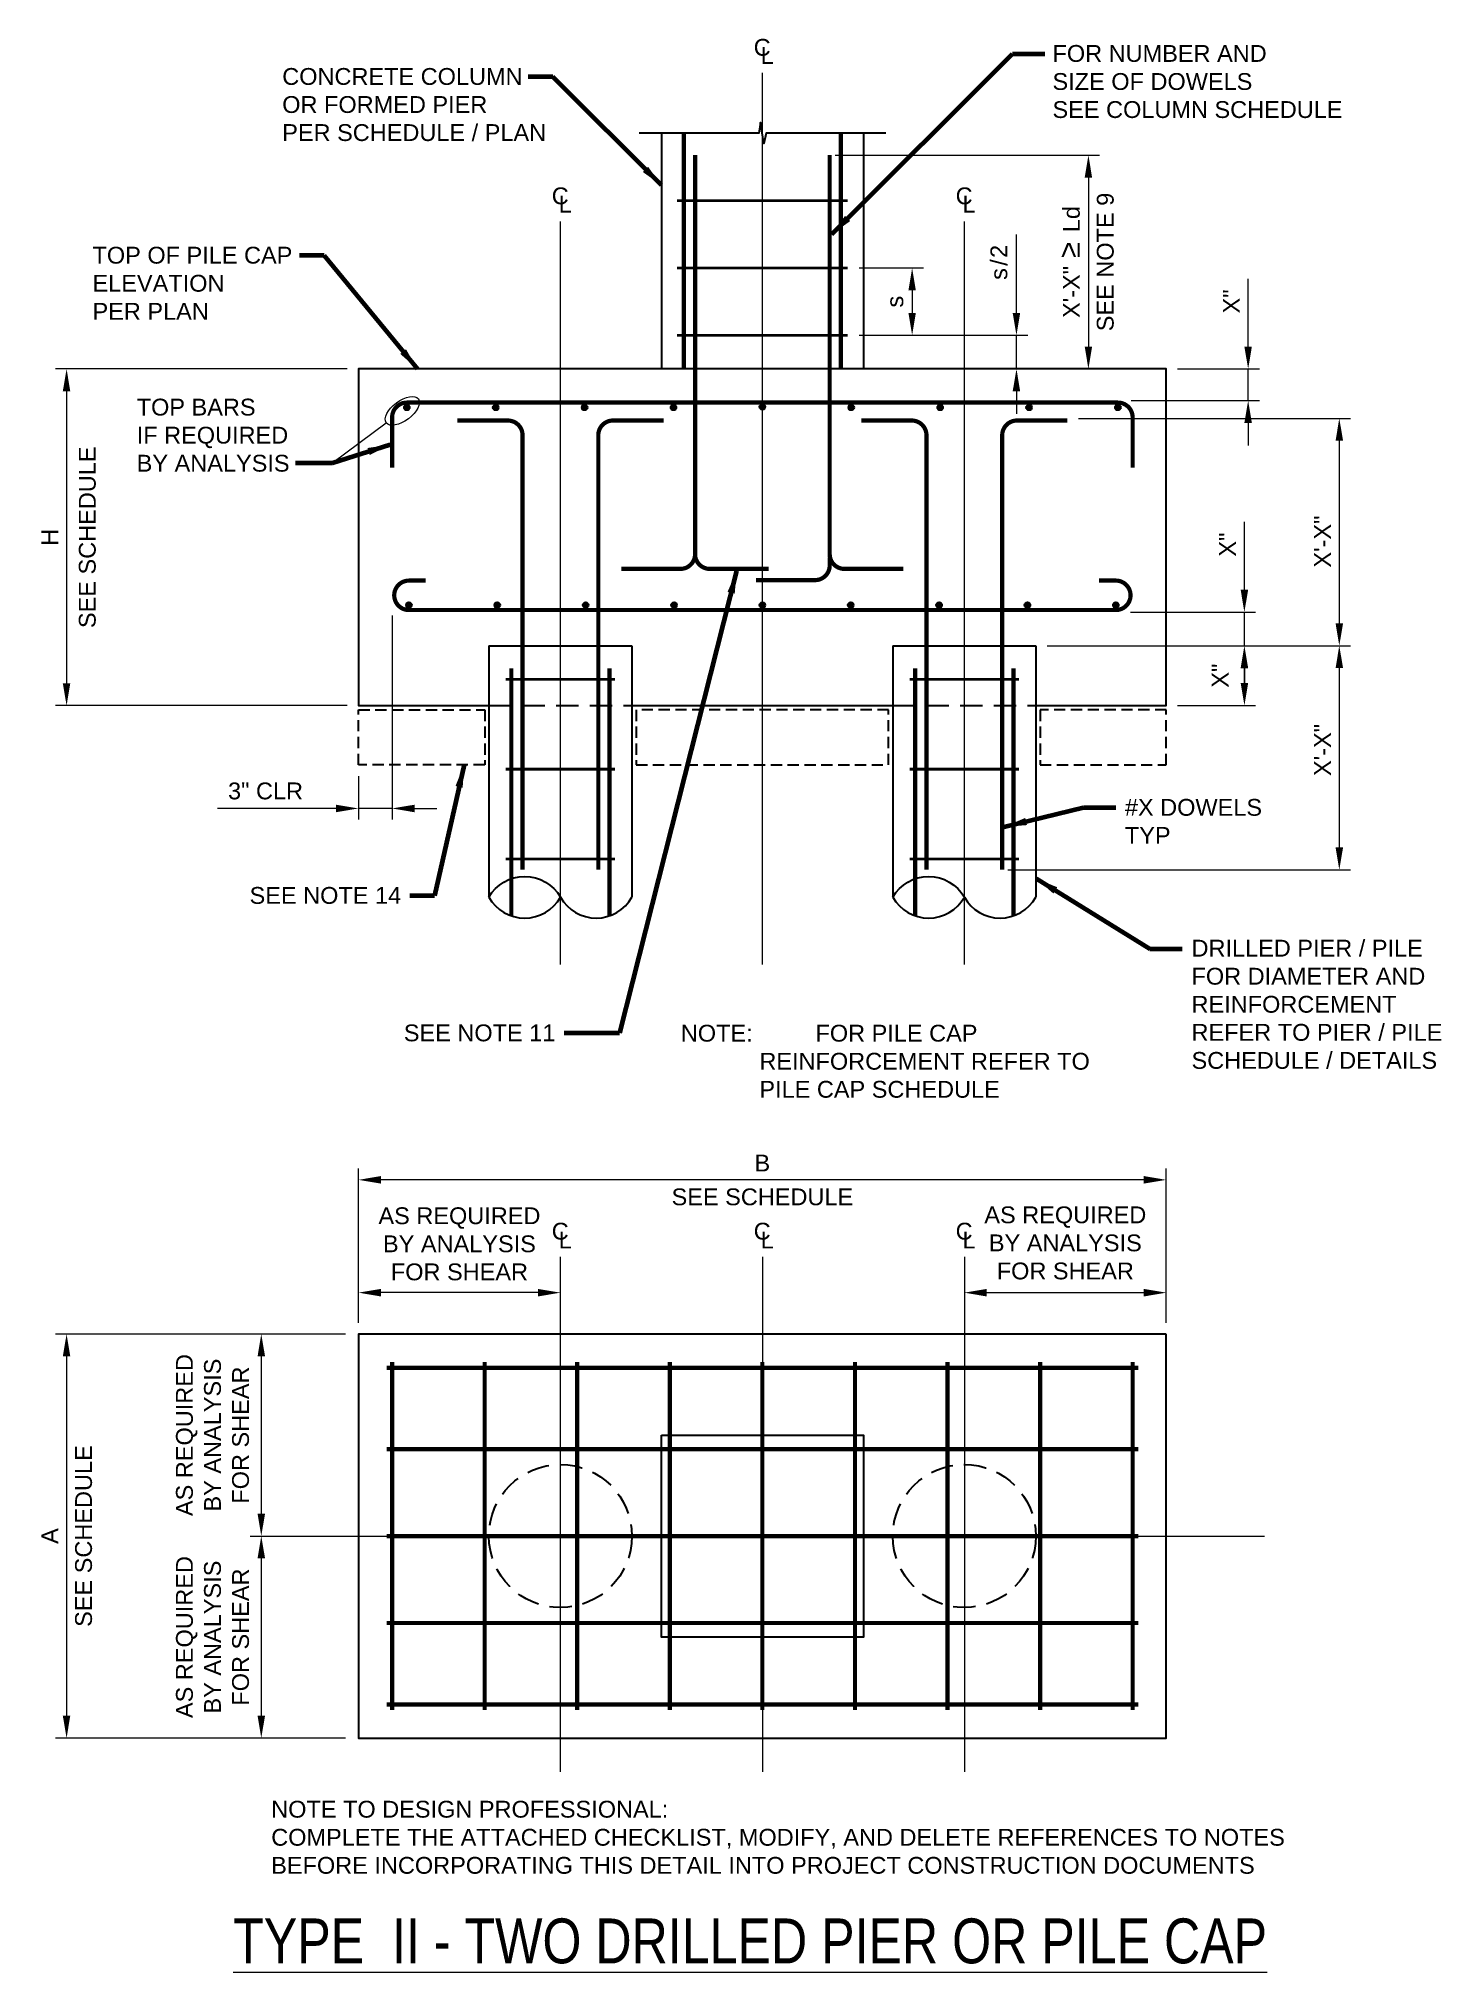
# Model space of a CAD drawing. Header units: inches. Extents: x -727 to -602, y 1275 to 1448.
import ezdxf

# ---------------------------------------------------------------- set-up
doc = ezdxf.new("R2010")
doc.units = ezdxf.units.IN
doc.header["$LTSCALE"] = 5
doc.header["$MEASUREMENT"] = 0
for name, pattern in [('CENTER', [2, 1.25, -0.25, 0.25, -0.25]), ('CENTERX2', [4, 2.5, -0.5, 0.5, -0.5]), ('HIDDEN', [0.375, 0.25, -0.125]), ('HIDDENX2', [0.75, 0.5, -0.25])]:
    doc.linetypes.add(name, pattern=pattern)
for name, color, linetype, lineweight in [('S-ANNO-DIMS', 1, 'Continuous', 20), ('S-ANNO-TEXT', 7, 'Continuous', 20), ('S-DETL', 3, 'Continuous', 30), ('S-GRID', 9, 'CENTER', 20)]:
    doc.layers.add(name, color=color, linetype=linetype, lineweight=lineweight)
doc.styles.add('Romans', font='arial.ttf')
doc.dimstyles.get("Standard").update_dxf_attribs({"dimtxt": 0.18, "dimasz": 0.18, "dimexe": 0.18, "dimexo": 0.0625, "dimgap": 0.09, "dimtad": 0, "dimtih": 1, "dimtoh": 1, "dimdec": 4, "dimzin": 0, "dimdsep": 46, "dimtxsty": 'Standard', "dimcen": 0.09, "dimadec": 0, "dimazin": 0, "dimtfac": 1, "dimtdec": 4, "dimtofl": 0, "dimtmove": 0, "dimatfit": 3, "dimfxl": 1, "dimtolj": 1, "dimtzin": 0, "dimarcsym": 0})

# ---------------------------------------------------------------- blocks, each defined once
blk = doc.blocks.new('*D0')
at = {"layer": 'Defpoints', "color": 0, "transparency": 16777216}
for p in [(-698.85, 1332.22), (-724.72, 1296.22), (-698.85, 1296.22)]:
    blk.add_point(p, dxfattribs=at)
at = {"layer": 'S-ANNO-DIMS', "transparency": 16777216}
for p, q in [((-699.85, 1332.22), (-725.72, 1332.22)), ((-724.72, 1330.22), (-724.72, 1298.22)), ((-699.85, 1296.22), (-725.72, 1296.22))]:
    blk.add_line(p, q, dxfattribs=at)
for points in [[(-725.06, 1330.22), (-724.39, 1330.22), (-724.72, 1332.22)], [(-725.06, 1298.22), (-724.39, 1298.22), (-724.72, 1296.22)]]:
    blk.add_solid(points, dxfattribs=at)
at = {"layer": 'S-ANNO-DIMS', "transparency": 16777216, "insert": (-726.22, 1314.22), "char_height": 1.5, "attachment_point": 5, "rotation": 90, "style": 'Romans'}
blk.add_mtext('\\A1;A', dxfattribs=at)
blk = doc.blocks.new('*D1')
at = {"layer": 'Defpoints', "color": 0, "transparency": 16777216}
for p in [(-698.71, 1345.96), (-698.71, 1332.22), (-626.71, 1332.22)]:
    blk.add_point(p, dxfattribs=at)
at = {"layer": 'S-ANNO-DIMS', "transparency": 16777216}
for p, q in [((-698.71, 1333.22), (-698.71, 1346.96)), ((-628.71, 1345.96), (-696.71, 1345.96)), ((-626.71, 1333.22), (-626.71, 1346.96))]:
    blk.add_line(p, q, dxfattribs=at)
for points in [[(-696.71, 1346.3), (-696.71, 1345.63), (-698.71, 1345.96)], [(-628.71, 1346.3), (-628.71, 1345.63), (-626.71, 1345.96)]]:
    blk.add_solid(points, dxfattribs=at)
at = {"layer": 'S-ANNO-DIMS', "transparency": 16777216, "insert": (-662.71, 1347.46), "char_height": 1.5, "attachment_point": 5, "style": 'Romans'}
blk.add_mtext('\\A1;B', dxfattribs=at)
blk = doc.blocks.new('*D2')
at = {"layer": 'Defpoints', "color": 0, "transparency": 16777216}
for p in [(-698.71, 1335.91), (-698.71, 1335.91), (-680.71, 1332.12)]:
    blk.add_point(p, dxfattribs=at)
at = {"layer": 'S-ANNO-DIMS', "transparency": 16777216}
blk.add_line((-682.71, 1335.91), (-696.71, 1335.91), dxfattribs=at)
for points in [[(-696.71, 1336.24), (-696.71, 1335.57), (-698.71, 1335.91)], [(-682.71, 1336.24), (-682.71, 1335.57), (-680.71, 1335.91)]]:
    blk.add_solid(points, dxfattribs=at)
blk = doc.blocks.new('*D3')
at = {"layer": 'Defpoints', "color": 0, "transparency": 16777216}
for p in [(-696.21, 1314.22), (-707.37, 1296.22), (-707.37, 1296.22)]:
    blk.add_point(p, dxfattribs=at)
at = {"layer": 'S-ANNO-DIMS', "transparency": 16777216}
blk.add_line((-707.37, 1312.22), (-707.37, 1298.22), dxfattribs=at)
for points in [[(-707.7, 1312.22), (-707.03, 1312.22), (-707.37, 1314.22)], [(-707.7, 1298.22), (-707.03, 1298.22), (-707.37, 1296.22)]]:
    blk.add_solid(points, dxfattribs=at)
blk = doc.blocks.new('*D4')
at = {"layer": 'Defpoints', "color": 0, "transparency": 16777216}
for p in [(-704.32, 1332.22), (-707.37, 1314.22), (-707.37, 1314.22)]:
    blk.add_point(p, dxfattribs=at)
at = {"layer": 'S-ANNO-DIMS', "transparency": 16777216}
blk.add_line((-707.37, 1330.22), (-707.37, 1316.22), dxfattribs=at)
for points in [[(-707.7, 1330.22), (-707.03, 1330.22), (-707.37, 1332.22)], [(-707.7, 1316.22), (-707.03, 1316.22), (-707.37, 1314.22)]]:
    blk.add_solid(points, dxfattribs=at)
blk = doc.blocks.new('*D5')
at = {"layer": 'Defpoints', "color": 0, "transparency": 16777216}
for p in [(-698.71, 1418.22), (-724.72, 1388.22), (-698.71, 1388.22)]:
    blk.add_point(p, dxfattribs=at)
at = {"layer": 'S-ANNO-DIMS', "transparency": 16777216}
for p, q in [((-699.71, 1418.22), (-725.72, 1418.22)), ((-724.72, 1416.22), (-724.72, 1390.22)), ((-699.71, 1388.22), (-725.72, 1388.22))]:
    blk.add_line(p, q, dxfattribs=at)
for points in [[(-725.06, 1416.22), (-724.39, 1416.22), (-724.72, 1418.22)], [(-725.06, 1390.22), (-724.39, 1390.22), (-724.72, 1388.22)]]:
    blk.add_solid(points, dxfattribs=at)
at = {"layer": 'S-ANNO-DIMS', "transparency": 16777216, "insert": (-726.22, 1403.22), "char_height": 1.5, "attachment_point": 5, "rotation": 90, "style": 'Romans'}
blk.add_mtext('\\A1;H', dxfattribs=at)
blk = doc.blocks.new('*D6')
at = {"layer": 'Defpoints', "color": 0, "transparency": 16777216}
for p in [(-637.63, 1393.56), (-641.83, 1373.59), (-611.29, 1373.59)]:
    blk.add_point(p, dxfattribs=at)
at = {"layer": 'S-ANNO-DIMS', "transparency": 16777216}
for p, q in [((-636.63, 1393.56), (-610.29, 1393.56)), ((-611.29, 1391.56), (-611.29, 1375.59)), ((-640.83, 1373.59), (-610.29, 1373.59))]:
    blk.add_line(p, q, dxfattribs=at)
for points in [[(-611.62, 1391.56), (-610.95, 1391.56), (-611.29, 1393.56)], [(-611.62, 1375.59), (-610.95, 1375.59), (-611.29, 1373.59)]]:
    blk.add_solid(points, dxfattribs=at)
at = {"layer": 'S-ANNO-DIMS', "transparency": 16777216, "insert": (-612.79, 1384.27), "char_height": 1.5, "attachment_point": 5, "rotation": 90, "style": 'Romans'}
blk.add_mtext('\\A1;X\'-X"', dxfattribs=at)
blk = doc.blocks.new('*D7')
at = {"layer": 'Defpoints', "color": 0, "transparency": 16777216}
for p in [(-635.52, 1413.82), (-637.63, 1393.56), (-611.29, 1393.56)]:
    blk.add_point(p, dxfattribs=at)
at = {"layer": 'S-ANNO-DIMS', "transparency": 16777216}
for p, q in [((-634.52, 1413.82), (-610.29, 1413.82)), ((-611.29, 1411.82), (-611.29, 1395.56)), ((-636.63, 1393.56), (-610.29, 1393.56))]:
    blk.add_line(p, q, dxfattribs=at)
for points in [[(-611.62, 1411.82), (-610.95, 1411.82), (-611.29, 1413.82)], [(-611.62, 1395.56), (-610.95, 1395.56), (-611.29, 1393.56)]]:
    blk.add_solid(points, dxfattribs=at)
at = {"layer": 'S-ANNO-DIMS', "transparency": 16777216, "insert": (-612.79, 1402.84), "char_height": 1.5, "attachment_point": 5, "rotation": 90, "style": 'Romans'}
blk.add_mtext('\\A1;X\'-X"', dxfattribs=at)
blk = doc.blocks.new('*D8')
at = {"layer": 'Defpoints', "color": 0, "transparency": 16777216}
for p in [(-655.09, 1421.22), (-653.71, 1418.22), (-640.06, 1418.22)]:
    blk.add_point(p, dxfattribs=at)
at = {"layer": 'S-ANNO-DIMS', "transparency": 16777216}
for p, q in [((-640.06, 1423.22), (-640.06, 1430.21)), ((-654.09, 1421.22), (-639.06, 1421.22)), ((-640.06, 1418.22), (-640.06, 1421.22)), ((-640.06, 1416.22), (-640.06, 1414.22))]:
    blk.add_line(p, q, dxfattribs=at)
for points in [[(-640.4, 1423.22), (-639.73, 1423.22), (-640.06, 1421.22)], [(-640.4, 1416.22), (-639.73, 1416.22), (-640.06, 1418.22)]]:
    blk.add_solid(points, dxfattribs=at)
at = {"layer": 'S-ANNO-DIMS', "transparency": 16777216, "insert": (-641.62, 1427.72), "char_height": 1.5, "attachment_point": 5, "rotation": 90, "style": 'Romans'}
blk.add_mtext('\\A1;{\\T1.2;s/}2', dxfattribs=at)
blk = doc.blocks.new('*D9')
at = {"layer": 'Defpoints', "color": 0, "transparency": 16777216}
for p in [(-655.09, 1427.22), (-655.09, 1421.22), (-649.36, 1421.22)]:
    blk.add_point(p, dxfattribs=at)
at = {"layer": 'S-ANNO-DIMS', "transparency": 16777216}
for p, q in [((-654.09, 1427.22), (-648.36, 1427.22)), ((-649.36, 1425.22), (-649.36, 1423.22))]:
    blk.add_line(p, q, dxfattribs=at)
for points in [[(-649.69, 1425.22), (-649.03, 1425.22), (-649.36, 1427.22)], [(-649.69, 1423.22), (-649.03, 1423.22), (-649.36, 1421.22)]]:
    blk.add_solid(points, dxfattribs=at)
at = {"layer": 'S-ANNO-DIMS', "transparency": 16777216, "insert": (-650.89, 1424.22), "char_height": 1.5, "attachment_point": 5, "rotation": 90, "style": 'Romans'}
blk.add_mtext('\\A1;s', dxfattribs=at)
blk = doc.blocks.new('*D10')
at = {"layer": 'Defpoints', "color": 0, "transparency": 16777216}
for p in [(-657.21, 1437.28), (-644.71, 1418.22), (-633.65, 1418.22)]:
    blk.add_point(p, dxfattribs=at)
at = {"layer": 'S-ANNO-DIMS', "transparency": 16777216}
for p, q in [((-656.21, 1437.28), (-632.65, 1437.28)), ((-633.65, 1435.28), (-633.65, 1420.22))]:
    blk.add_line(p, q, dxfattribs=at)
for points in [[(-633.98, 1435.28), (-633.32, 1435.28), (-633.65, 1437.28)], [(-633.98, 1420.22), (-633.32, 1420.22), (-633.65, 1418.22)]]:
    blk.add_solid(points, dxfattribs=at)
blk = doc.blocks.new('*D11')
at = {"layer": 'Defpoints', "color": 0, "transparency": 16777216}
for p in [(-695.71, 1397.24), (-698.71, 1382.93), (-695.71, 1379.06)]:
    blk.add_point(p, dxfattribs=at)
at = {"layer": 'S-ANNO-DIMS', "transparency": 16777216}
for p, q in [((-695.71, 1396.24), (-695.71, 1378.06)), ((-698.71, 1381.93), (-698.71, 1378.06)), ((-700.71, 1379.06), (-711.28, 1379.06)), ((-695.71, 1379.06), (-698.71, 1379.06)), ((-693.71, 1379.06), (-691.71, 1379.06))]:
    blk.add_line(p, q, dxfattribs=at)
for points in [[(-700.71, 1379.39), (-700.71, 1378.72), (-698.71, 1379.06)], [(-693.71, 1379.39), (-693.71, 1378.72), (-695.71, 1379.06)]]:
    blk.add_solid(points, dxfattribs=at)
at = {"layer": 'S-ANNO-DIMS', "transparency": 16777216, "insert": (-706.99, 1380.61), "char_height": 1.5, "attachment_point": 5, "style": 'Romans'}
blk.add_mtext('\\A1;3" CLR', dxfattribs=at)
blk = doc.blocks.new('*D12')
at = {"layer": 'Defpoints', "color": 0, "transparency": 16777216}
for p in [(-630.91, 1396.55), (-638.33, 1393.56), (-619.75, 1393.56)]:
    blk.add_point(p, dxfattribs=at)
at = {"layer": 'S-ANNO-DIMS', "transparency": 16777216}
for p, q in [((-619.75, 1398.55), (-619.75, 1404.59)), ((-629.91, 1396.55), (-618.75, 1396.55)), ((-619.75, 1393.56), (-619.75, 1396.55)), ((-637.33, 1393.56), (-618.75, 1393.56)), ((-619.75, 1391.56), (-619.75, 1389.56))]:
    blk.add_line(p, q, dxfattribs=at)
for points in [[(-620.08, 1398.55), (-619.41, 1398.55), (-619.75, 1396.55)], [(-620.08, 1391.56), (-619.41, 1391.56), (-619.75, 1393.56)]]:
    blk.add_solid(points, dxfattribs=at)
at = {"layer": 'S-ANNO-DIMS', "transparency": 16777216, "insert": (-621.25, 1402.57), "char_height": 1.5, "attachment_point": 5, "rotation": 90, "style": 'Romans'}
blk.add_mtext('\\A1;X"', dxfattribs=at)
blk = doc.blocks.new('*D13')
at = {"layer": 'Defpoints', "color": 0, "transparency": 16777216}
for p in [(-626.71, 1418.22), (-619.41, 1418.22), (-630.83, 1415.41)]:
    blk.add_point(p, dxfattribs=at)
at = {"layer": 'S-ANNO-DIMS', "transparency": 16777216}
for p, q in [((-619.41, 1420.22), (-619.41, 1426.26)), ((-625.71, 1418.22), (-618.41, 1418.22)), ((-619.41, 1415.41), (-619.41, 1418.22)), ((-629.83, 1415.41), (-618.41, 1415.41)), ((-619.41, 1413.41), (-619.41, 1411.41))]:
    blk.add_line(p, q, dxfattribs=at)
for points in [[(-619.75, 1420.22), (-619.08, 1420.22), (-619.41, 1418.22)], [(-619.75, 1413.41), (-619.08, 1413.41), (-619.41, 1415.41)]]:
    blk.add_solid(points, dxfattribs=at)
at = {"layer": 'S-ANNO-DIMS', "transparency": 16777216, "insert": (-620.91, 1424.24), "char_height": 1.5, "attachment_point": 5, "rotation": 90, "style": 'Romans'}
blk.add_mtext('\\A1;X"', dxfattribs=at)
blk = doc.blocks.new('*D14')
at = {"layer": 'Defpoints', "color": 0, "transparency": 16777216}
for p in [(-626.71, 1335.91), (-626.71, 1335.91), (-644.71, 1332.12)]:
    blk.add_point(p, dxfattribs=at)
at = {"layer": 'S-ANNO-DIMS', "transparency": 16777216}
blk.add_line((-642.71, 1335.91), (-628.71, 1335.91), dxfattribs=at)
for points in [[(-642.71, 1336.24), (-642.71, 1335.57), (-644.71, 1335.91)], [(-628.71, 1336.24), (-628.71, 1335.57), (-626.71, 1335.91)]]:
    blk.add_solid(points, dxfattribs=at)

msp = doc.modelspace()

# ---------------------------------------------------------------- hatches: boundary and pattern name
at = {"layer": 'S-DETL'}
h = msp.add_hatch(color=256, dxfattribs=at)
h.dxf.hatch_style = 1
h.paths.add_polyline_path([(-694.6442706, 1414.7872181, 1), (-694.1442706, 1414.7872181, 1)])
h = msp.add_hatch(color=256, dxfattribs=at)
h.dxf.hatch_style = 1
h.paths.add_polyline_path([(-686.7223956, 1414.7872181, 1), (-686.2223956, 1414.7872181, 1)])
h = msp.add_hatch(color=256, dxfattribs=at)
h.dxf.hatch_style = 1
h.paths.add_polyline_path([(-678.8005206, 1414.7872181, 1), (-678.3005206, 1414.7872181, 1)])
h = msp.add_hatch(color=256, dxfattribs=at)
h.dxf.hatch_style = 1
h.paths.add_polyline_path([(-670.8786456, 1414.7872181, 1), (-670.3786456, 1414.7872181, 1)])
h = msp.add_hatch(color=256, dxfattribs=at)
h.dxf.hatch_style = 1
h.paths.add_polyline_path([(-662.9567706, 1414.8338933, 1), (-662.4567706, 1414.8338933, 1)])
h = msp.add_hatch(color=256, dxfattribs=at)
h.dxf.hatch_style = 1
h.paths.add_polyline_path([(-654.5348956, 1414.7872181, -1), (-655.0348956, 1414.7872181, -1)])
h = msp.add_hatch(color=256, dxfattribs=at)
h.dxf.hatch_style = 1
h.paths.add_polyline_path([(-646.6130206, 1414.7872181, -1), (-647.1130206, 1414.7872181, -1)])
h = msp.add_hatch(color=256, dxfattribs=at)
h.dxf.hatch_style = 1
h.paths.add_polyline_path([(-638.6911456, 1414.7872181, -1), (-639.1911456, 1414.7872181, -1)])
h = msp.add_hatch(color=256, dxfattribs=at)
h.dxf.hatch_style = 1
h.paths.add_polyline_path([(-630.7692706, 1414.7872181, -1), (-631.2692706, 1414.7872181, -1)])
h = msp.add_hatch(color=256, dxfattribs=at)
h.dxf.hatch_style = 1
h.paths.add_polyline_path([(-693.9567706, 1397.1762821, 1), (-694.4567706, 1397.1762821, 1)])
h = msp.add_hatch(color=256, dxfattribs=at)
h.dxf.hatch_style = 1
h.paths.add_polyline_path([(-686.0817706, 1397.1762821, 1), (-686.5817706, 1397.1762821, 1)])
h = msp.add_hatch(color=256, dxfattribs=at)
h.dxf.hatch_style = 1
h.paths.add_polyline_path([(-678.2067706, 1397.1762821, 1), (-678.7067706, 1397.1762821, 1)])
h = msp.add_hatch(color=256, dxfattribs=at)
h.dxf.hatch_style = 1
h.paths.add_polyline_path([(-670.3317706, 1397.1762821, 1), (-670.8317706, 1397.1762821, 1)])
h = msp.add_hatch(color=256, dxfattribs=at)
h.dxf.hatch_style = 1
h.paths.add_polyline_path([(-662.4567551, 1397.1762821, 1), (-662.9567551, 1397.1762821, 1)])
h = msp.add_hatch(color=256, dxfattribs=at)
h.dxf.hatch_style = 1
h.paths.add_polyline_path([(-655.0817706, 1397.1762821, -1), (-654.5817706, 1397.1762821, -1)])
h = msp.add_hatch(color=256, dxfattribs=at)
h.dxf.hatch_style = 1
h.paths.add_polyline_path([(-647.2067706, 1397.1762821, -1), (-646.7067706, 1397.1762821, -1)])
h = msp.add_hatch(color=256, dxfattribs=at)
h.dxf.hatch_style = 1
h.paths.add_polyline_path([(-639.3317706, 1397.1762821, -1), (-638.8317706, 1397.1762821, -1)])
h = msp.add_hatch(color=256, dxfattribs=at)
h.dxf.hatch_style = 1
h.paths.add_polyline_path([(-631.4567706, 1397.1762821, -1), (-630.9567706, 1397.1762821, -1)])

# ---------------------------------------------------------------- linework, layer by layer
at = {"layer": 'S-ANNO-DIMS'}
for p, q in [((-637.3317706, 1393.5565511), (-616.7460392, 1393.5565511)), ((-637.3317706, 1393.5565511), (-618.7460392, 1393.5565511)), ((-619.7460392, 1390.2247181), (-619.7460392, 1391.5565512)), ((-625.7067706, 1388.2247181), (-618.7460392, 1388.2247181))]:
    msp.add_line(p, q, dxfattribs=at)
for points in [[(-620.0793725, 1391.5565512), (-619.4127059, 1391.5565512), (-619.7460392, 1393.5565511)], [(-620.0793725, 1390.2247181), (-619.4127059, 1390.2247181), (-619.7460392, 1388.2247181)]]:
    msp.add_solid(points, dxfattribs=at)
at = {"layer": 'S-ANNO-TEXT'}
msp.add_line((-700.9764922, 1409.8737345), (-696.2229575, 1413.4221436), dxfattribs=at)
msp.add_ellipse((-694.794947, 1414.4881221), major_axis=(-1.4280105, -1.0659784), ratio=0.5, dxfattribs=at)
at = {"layer": 'S-DETL', "linetype": 'Continuous'}
for p, q in [((-671.7067706, 1439.2426823), (-671.7067706, 1418.2247181)), ((-653.7067706, 1439.2426823), (-653.7067706, 1418.2247181)), ((-687.0817706, 1393.5565511), (-674.3317706, 1393.5565511)), ((-687.0817706, 1393.5565511), (-687.0817706, 1371.1452554)), ((-674.3317706, 1393.5565511), (-674.3317706, 1371.1452554)), ((-651.0817706, 1393.5565511), (-638.3317706, 1393.5565511)), ((-651.0817706, 1393.5565511), (-651.0817706, 1371.1452554)), ((-638.3317706, 1393.5565511), (-638.3317706, 1371.1452554))]:
    msp.add_line(p, q, dxfattribs=at)
at = {"layer": 'S-DETL', "linetype": 'HIDDENX2', "ltscale": 0.8}
for p, q in [((-687.0817706, 1388.2247181), (-674.3317706, 1388.2247181)), ((-651.0817706, 1388.2247181), (-638.3317706, 1388.2247181))]:
    msp.add_line(p, q, dxfattribs=at)
at = {"layer": 'S-DETL'}
msp.add_line((-683.5937015, 1314.2170239), (-641.8198397, 1314.2170239), dxfattribs=at)
at = {"layer": 'S-DETL', "linetype": 'Continuous'}
msp.add_lwpolyline([(-651.716982, 1439.2426823), (-662.3771865, 1439.2426823), (-662.5708369, 1438.3020764), (-662.869442, 1440.1832883), (-663.0262096, 1439.2426823), (-673.6965592, 1439.2426823)], dxfattribs=at)
at = {"layer": 'S-DETL'}
for points, const_width in [([(-669.7067706, 1418.2247181), (-669.7067706, 1439.2426823)], 0.375), ([(-655.7067706, 1418.2247181), (-655.7067706, 1439.2426823)], 0.375), ([(-670.310088, 1433.2247181), (-655.0928883, 1433.2247181)], 0.25), ([(-670.310088, 1433.2247181), (-655.0928883, 1433.2247181)], 0.25), ([(-670.310088, 1427.2247181), (-655.0928883, 1427.2247181)], 0.25), ([(-670.310088, 1421.2247181), (-655.0928883, 1421.2247181)], 0.25), ([(-684.0817706, 1411.5906671), (-684.0817706, 1373.5919433)], 0.375), ([(-677.3317706, 1411.5906671), (-677.3317706, 1373.5919433)], 0.375), ([(-648.0817706, 1411.5906671), (-648.0817706, 1373.5919433)], 0.375), ([(-641.3317706, 1411.5906671), (-641.3317706, 1373.5919433)], 0.375), ([(-685.5817706, 1390.5565511), (-675.8317706, 1390.5565511)], 0.25), ([(-685.0817706, 1369.4902766), (-685.0817706, 1391.5565511)], 0.375), ([(-676.3317706, 1369.4902766), (-676.3317706, 1391.5565511)], 0.375), ([(-649.5817706, 1390.5565511), (-639.8317706, 1390.5565511)], 0.25), ([(-649.0817706, 1369.4902766), (-649.0817706, 1391.5565511)], 0.375), ([(-640.3317706, 1369.4902766), (-640.3317706, 1391.5565511)], 0.375), ([(-685.5817706, 1382.5565511), (-675.8317706, 1382.5565511)], 0.25), ([(-649.5817706, 1382.5565511), (-639.8317706, 1382.5565511)], 0.25), ([(-685.5817706, 1374.5565511), (-675.8317706, 1374.5565511)], 0.25), ([(-649.5817706, 1374.5565511), (-639.8317706, 1374.5565511)], 0.25), ([(-696.2067706, 1329.2170239), (-629.2067706, 1329.2170239)], 0.375), ([(-695.7067706, 1298.7170239), (-695.7067706, 1329.7170239)], 0.375), ([(-687.4567706, 1298.7170239), (-687.4567706, 1329.7170239)], 0.375), ([(-679.2067706, 1298.7170239), (-679.2067706, 1329.7170239)], 0.375), ([(-670.9567706, 1298.7170239), (-670.9567706, 1329.7170239)], 0.375), ([(-662.7067706, 1298.7170239), (-662.7067706, 1329.7170239)], 0.375), ([(-654.4567706, 1298.7170239), (-654.4567706, 1329.7170239)], 0.375), ([(-646.2067706, 1298.7170239), (-646.2067706, 1329.7170239)], 0.375), ([(-637.9567706, 1298.7170239), (-637.9567706, 1329.7170239)], 0.375), ([(-629.7067706, 1298.7170239), (-629.7067706, 1329.7170239)], 0.375), ([(-696.2067706, 1321.9670239), (-629.2067706, 1321.9670239)], 0.375), ([(-696.2067706, 1314.2170239), (-629.2067706, 1314.2170239)], 0.375), ([(-696.2067706, 1306.4670239), (-629.2067706, 1306.4670239)], 0.375), ([(-696.2067706, 1299.2170239), (-629.2067706, 1299.2170239)], 0.375)]:
    msp.add_lwpolyline(points, dxfattribs=dict(at, const_width=const_width))
at = {"layer": 'S-DETL', "const_width": 0.375}
for points in [[(-668.7067706, 1437.2847404), (-668.7067706, 1401.7165614, -0.4142135624), (-670.0192706, 1400.4040614), (-675.2692706, 1400.4040614)], [(-650.1442706, 1400.4040614), (-655.3942706, 1400.4040614, -0.4142135624), (-656.7067706, 1401.7165614), (-656.7067706, 1437.2847404)], [(-695.7067706, 1409.4122181), (-695.7067706, 1413.9122181, -0.4142135624), (-694.3942706, 1415.2247181), (-631.0192706, 1415.2247181, -0.4142135624), (-629.7067706, 1413.9122181), (-629.7067706, 1409.4122181)]]:
    msp.add_lwpolyline(points, format="xyb", dxfattribs=at)
at = {"layer": 'S-DETL'}
for points in [[(-638.3317706, 1388.2247181), (-626.7067706, 1388.2247181), (-626.7067706, 1418.2247181), (-698.7067706, 1418.2247181), (-698.7067706, 1388.2247181), (-687.0817706, 1388.2247181)], [(-674.3317706, 1388.2247181), (-651.0817706, 1388.2247181)], [(-626.7067706, 1332.2170239), (-698.7067706, 1332.2170239), (-698.7067706, 1296.2170239), (-626.7067706, 1296.2170239), (-626.7067706, 1332.2170239)]]:
    msp.add_lwpolyline(points, dxfattribs=at)
at = {"layer": 'S-DETL', "linetype": 'HIDDEN', "ltscale": 0.8, "const_width": 0.375, "flags": 128}
for points in [[(-689.8942706, 1413.627649), (-685.3942706, 1413.627649, -0.4142135624), (-684.0817706, 1412.315149), (-684.0817706, 1411.5906671)], [(-671.5192706, 1413.627649), (-676.0192706, 1413.627649, 0.4142135624), (-677.3317706, 1412.315149), (-677.3317706, 1411.5906671)], [(-653.8942706, 1413.627649), (-649.3942706, 1413.627649, -0.4142135624), (-648.0817706, 1412.315149), (-648.0817706, 1411.5906671)], [(-635.5192706, 1413.627649), (-640.0192706, 1413.627649, 0.4142135624), (-641.3317706, 1412.315149), (-641.3317706, 1411.5906671)], [(-662.1442706, 1400.4040614), (-667.3942706, 1400.4040614, -0.4142135624), (-668.7067706, 1401.7165614), (-668.7067706, 1402.4410433)], [(-663.2692706, 1399.4040614), (-658.0192706, 1399.4040614, 0.4142135624), (-656.7067706, 1400.7165614), (-656.7067706, 1401.4410433)]]:
    msp.add_lwpolyline(points, format="xyb", dxfattribs=at)
at = {"layer": 'S-DETL'}
msp.add_lwpolyline([(-692.7067706, 1399.3637821, 0.375, 0.375, 0), (-694.2067706, 1399.3637821, 0.375, 0.375, 1), (-694.2067706, 1396.7387821, 0.375, 0.375, 0), (-631.2067706, 1396.7387821, 0.375, 0.375, 1), (-631.2067706, 1399.3637821, 0.375, 0.375, 0), (-632.7067706, 1399.3637821, 0, 0, 0)], format="xyseb", dxfattribs=at)
at = {"layer": 'S-DETL', "linetype": 'HIDDEN', "ltscale": 0.8}
for points in [[(-698.7067706, 1387.8497181), (-687.4567706, 1387.8497181), (-687.4567706, 1382.9315511), (-698.7067706, 1382.9315511)], [(-651.4567706, 1387.8497181), (-673.9567706, 1387.8497181), (-673.9567706, 1382.9315511), (-651.4567706, 1382.9315511)], [(-626.7067706, 1387.8497181), (-637.9567706, 1387.8497181), (-637.9567706, 1382.9315511), (-626.7067706, 1382.9315511)]]:
    msp.add_lwpolyline(points, close=True, dxfattribs=at)
at = {"layer": 'S-DETL'}
msp.add_lwpolyline([(-671.7067706, 1323.2170239), (-653.7067706, 1323.2170239), (-653.7067706, 1305.2170239), (-671.7067706, 1305.2170239)], close=True, dxfattribs=at)
for centre in [(-694.3942706, 1414.7872181), (-686.4723956, 1414.7872181), (-678.5505206, 1414.7872181), (-670.6286456, 1414.7872181), (-662.7067706, 1414.8338933), (-654.7848956, 1414.7872181), (-646.8630206, 1414.7872181), (-638.9411456, 1414.7872181), (-631.0192706, 1414.7872181), (-694.2067706, 1397.1762821), (-686.3317706, 1397.1762821), (-678.4567706, 1397.1762821), (-670.5817706, 1397.1762821), (-662.7067551, 1397.1762821), (-654.8317706, 1397.1762821), (-646.9567706, 1397.1762821), (-639.0817706, 1397.1762821), (-631.2067706, 1397.1762821)]:
    msp.add_circle(centre, 0.25, dxfattribs=at)
at = {"layer": 'S-DETL', "linetype": 'HIDDENX2', "ltscale": 0.8}
for centre in [(-680.7067706, 1314.2170239), (-644.7067706, 1314.2170239)]:
    msp.add_circle(centre, 6.375, dxfattribs=at)
at = {"layer": 'S-DETL', "linetype": 'Continuous', "extrusion": (0, 0, -1)}
for centre in [(683.8942706, 1369.3292064), (647.8942706, 1369.3292064)]:
    msp.add_arc(centre, 3.6685406, 29.671932745, 150.328067255, dxfattribs=at)
at = {"layer": 'S-DETL', "linetype": 'Continuous'}
for centre in [(-683.8942706, 1372.9613044), (-677.5192706, 1372.9613044), (-647.8942706, 1372.9613044), (-641.5192706, 1372.9613044)]:
    msp.add_arc(centre, 3.6685406, 209.671932745, 330.328067255, dxfattribs=at)
at = {"layer": 'S-DETL'}
for p in [(-662.7067706, 1325.0596376), (-654.4567706, 1325.0596376), (-646.2067706, 1325.0596376), (-637.9567706, 1325.0596376), (-633.8414592, 1321.9670239)]:
    msp.add_point(p, dxfattribs=at)
at = {"layer": 'S-GRID', "linetype": 'CENTERX2', "lineweight": 18, "ltscale": 8}
for p, q in [((-662.7067706, 1365.1452554), (-662.7067706, 1444.5986801)), ((-680.7067706, 1365.1452554), (-680.7067706, 1431.3626096)), ((-644.7067706, 1365.1452554), (-644.7067706, 1431.3626096)), ((-680.7067706, 1293.2152084), (-680.7067706, 1339.1011684)), ((-662.7067706, 1339.1011684), (-662.7067706, 1293.2152084)), ((-644.7067706, 1339.1011684), (-644.7067706, 1293.2152084)), ((-708.3674097, 1314.2170239), (-617.9528678, 1314.2170239))]:
    msp.add_line(p, q, dxfattribs=at)

# ---------------------------------------------------------------- texts
at = {"layer": 'S-ANNO-DIMS', "rotation": 90, "style": 'Romans'}
for s, insert, char_height, attachment_point in [('SEE NOTE 9', (-632.89861, 1427.7547293), 1.49999999, 2), ('X\'-X"{\\T1.2; \\H1.25x;\\T1;≥\\T1.2; }Ld ', (-636.2981666, 1427.7547293), 1.499999989, 2), ('\\A1;SEE SCHEDULE', (-722.8658743, 1403.2247181), 1.499999989, 5), ('\\A1;X"', (-621.9127059, 1390.8906346), 1.49999999, 5), ('\\A1;SEE SCHEDULE', (-723.1992077, 1314.2170239), 1.499999989, 5)]:
    msp.add_mtext(s, dxfattribs=dict(at, insert=insert, char_height=char_height, attachment_point=attachment_point))
at = {"layer": 'S-ANNO-DIMS', "insert": (-662.7067706, 1344.4365058), "char_height": 1.499999989, "attachment_point": 5, "style": 'Romans'}
msp.add_mtext('\\A1;SEE SCHEDULE', dxfattribs=at)
at = {"layer": 'S-ANNO-TEXT', "style": 'Romans'}
for s, insert, char_height, attachment_point in [('\\A1;C', (-663.4826809, 1447.6328579), 1.49999999, 1), ('\\A1;L', (-662.8681045, 1446.9008629), 1.49999999, 1), ('\\A1;FOR NUMBER AND \\PSIZE OF DOWELS \\PSEE COLUMN SCHEDULE', (-636.8490442, 1447.0898606), 1.499999989, 1), ('\\A1;CONCRETE COLUMN\\POR FORMED PIER \\PPER SCHEDULE / PLAN', (-705.5007612, 1445.037785), 1.499999989, 1), ('\\A1;C', (-681.4826809, 1434.3967874), 1.49999999, 1), ('\\A1;L', (-680.8681045, 1433.6647924), 1.49999999, 1), ('\\A1;C', (-645.4826809, 1434.3967874), 1.49999999, 1), ('\\A1;L', (-644.8681045, 1433.6647924), 1.49999999, 1), ('\\A1;TOP OF PILE CAP\\PELEVATION \\PPER PLAN', (-722.4100211, 1429.1100102), 1.499999989, 1), ('\\A1;TOP BARS\\PIF REQUIRED\\PBY ANALYSIS', (-718.4710357, 1415.5730688), 1.499999989, 1), ('\\A1;#X DOWELS \\PTYP', (-630.3978913, 1379.9063121), 1.499999989, 1), ('\\A1;SEE NOTE 14', (-694.903819, 1372.0587905), 1.499999989, 3), ('\\A1;DRILLED PIER / PILE\\PFOR DIAMETER AND \\PREINFORCEMENT\\PREFER TO PIER / PILE\\PSCHEDULE / DETAILS', (-624.4583819, 1367.3582274), 1.499999989, 1), ('\\A1;SEE NOTE 11', (-681.157103, 1359.8079769), 1.499999989, 3), ('\\A1;AS REQUIRED\\PBY ANALYSIS\\PFOR SHEAR', (-689.7067706, 1336.9900952), 1.499999989, 8), ('\\A1;AS REQUIRED\\PBY ANALYSIS\\PFOR SHEAR', (-635.7067706, 1343.5944608), 1.499999989, 2), ('NOTE TO DESIGN PROFESSIONAL: \\PCOMPLETE THE ATTACHED CHECKLIST, MODIFY, AND DELETE REFERENCES TO NOTES \\PBEFORE INCORPORATING THIS DETAIL INTO PROJECT CONSTRUCTION DOCUMENTS', (-706.4830961, 1284.1041981), 1.499999989, 7), ('{\\W0.8;\\LTYPE  II - TWO DRILLED PIER OR PILE CAP}', (-709.8731673, 1280.1413741), 4, 1)]:
    msp.add_mtext(s, dxfattribs=dict(at, insert=insert, char_height=char_height, attachment_point=attachment_point))
at = {"layer": 'S-ANNO-TEXT', "attachment_point": 1, "style": 'Romans'}
for s, insert, char_height, width in [('\\A1;\\pxi-4.66667,l4.66667;NOTE:^IFOR PILE CAP REINFORCEMENT REFER TO PILE CAP SCHEDULE', (-669.9743829, 1359.7804648), 1.499999989, 41.445571838), ('\\A1;C', (-681.4826809, 1342.1353462), 1.49999999, 39.884172245), ('\\A1;L', (-680.8681045, 1341.3511684), 1.49999999, 39.884172245), ('\\A1;C', (-663.4826809, 1342.1353462), 1.49999999, 39.884172245), ('\\A1;L', (-662.8681045, 1341.3511684), 1.49999999, 39.884172245), ('\\A1;C', (-645.4826809, 1342.1353462), 1.49999999, 39.884172245), ('\\A1;L', (-644.8681045, 1341.3511684), 1.49999999, 39.884172245)]:
    msp.add_mtext(s, dxfattribs=dict(at, insert=insert, char_height=char_height, width=width))
at = {"layer": 'S-ANNO-TEXT', "char_height": 1.499999989, "attachment_point": 8, "rotation": 90, "style": 'Romans'}
for insert in [(-708.4474097, 1323.2170239), (-708.4474097, 1305.2170239)]:
    msp.add_mtext('\\A1;AS REQUIRED\\PBY ANALYSIS\\PFOR SHEAR', dxfattribs=dict(at, insert=insert))

# ---------------------------------------------------------------- dimensions: what is measured, and where the dimension line sits
at = {"layer": 'S-ANNO-DIMS'}
for base, p1, p2, angle, text, override, picture, middle in [((-633.64861, 1418.2247181), (-657.2067706, 1437.2847404), (-644.7067706, 1418.2247181), 270, ' ', {"dimscale": 16, "dimtxt": 0.09375, "dimasz": 0.125, "dimexe": 0.0625, "dimgap": 0.0625, "dimtih": 0, "dimtoh": 0, "dimdec": 5, "dimlfac": 1, "dimrnd": 0.03125, "dimzin": 7, "dimlunit": 4, "dimtxsty": 'Romans', "dimcen": 0.125, "dimse2": 1, "dimclrd": 256, "dimclre": 256, "dimclrt": 256, "dimadec": 4, "dimtdec": 5, "dimtofl": 1, "dimtvp": 1, "dimfrac": 2, "dimtzin": 3, "dimlwd": 65535, "dimlwe": 65535}, '*D10', (-633.64861, 1427.7547293)), ((-640.0640999, 1418.2247181), (-655.0928883, 1421.2247181), (-653.7067706, 1418.2247181), 270, '{\\T1.2;s/}2', {"dimscale": 16, "dimtxt": 0.09375, "dimasz": 0.125, "dimexe": 0.0625, "dimgap": 0.0625, "dimtih": 0, "dimtoh": 0, "dimdec": 5, "dimlfac": 1, "dimrnd": 0.03125, "dimzin": 7, "dimlunit": 4, "dimtxsty": 'Romans', "dimcen": 0.125, "dimse2": 1, "dimclrd": 256, "dimclre": 256, "dimclrt": 256, "dimadec": 4, "dimtdec": 5, "dimtofl": 1, "dimtvp": 1, "dimfrac": 2, "dimtzin": 3, "dimlwd": 65535, "dimlwe": 65535}, '*D8', (-640.0640999, 1427.7190905)), ((-649.3605906, 1421.2247181), (-655.0928883, 1427.2247181), (-655.0928883, 1421.2247181), 270, 's', {"dimscale": 16, "dimtxt": 0.09375, "dimasz": 0.125, "dimexe": 0.0625, "dimgap": 0.0625, "dimtih": 0, "dimtoh": 0, "dimdec": 5, "dimlfac": 1, "dimrnd": 0.03125, "dimzin": 7, "dimlunit": 4, "dimtxsty": 'Romans', "dimcen": 0.125, "dimse2": 1, "dimclrd": 256, "dimclre": 256, "dimclrt": 256, "dimadec": 4, "dimtdec": 5, "dimtofl": 1, "dimtvp": 1, "dimfrac": 2, "dimtzin": 3, "dimlwd": 65535, "dimlwe": 65535}, '*D9', (-649.3605906, 1424.2247181)), ((-619.4127059, 1418.2247181), (-630.8317706, 1415.4122181), (-626.7067706, 1418.2247181), 90, 'X"', {"dimscale": 16, "dimtxt": 0.09375, "dimasz": 0.125, "dimexe": 0.0625, "dimgap": 0.0625, "dimtih": 0, "dimtoh": 0, "dimdec": 5, "dimlfac": 1, "dimrnd": 0.03125, "dimzin": 7, "dimlunit": 4, "dimtxsty": 'Romans', "dimcen": 0.125, "dimclrd": 256, "dimclre": 256, "dimclrt": 256, "dimadec": 4, "dimtdec": 5, "dimtofl": 1, "dimtvp": 1, "dimfrac": 2, "dimtzin": 3, "dimlwd": 65535, "dimlwe": 65535}, '*D13', (-619.4127059, 1424.2417713)), ((-724.7247875, 1388.2247181), (-698.7067706, 1418.2247181), (-698.7067706, 1388.2247181), 270, 'H', {"dimscale": 16, "dimtxt": 0.09375, "dimasz": 0.125, "dimexe": 0.0625, "dimgap": 0.0625, "dimtih": 0, "dimtoh": 0, "dimdec": 5, "dimlfac": 1, "dimrnd": 0.03125, "dimzin": 7, "dimlunit": 4, "dimtxsty": 'Romans', "dimcen": 0.125, "dimclrd": 256, "dimclre": 256, "dimclrt": 256, "dimadec": 4, "dimtdec": 5, "dimtofl": 1, "dimtvp": 1, "dimfrac": 2, "dimtzin": 3, "dimlwd": 65535, "dimlwe": 65535}, '*D5', (-724.7247875, 1403.2247181)), ((-611.2853078, 1393.5565511), (-635.5192706, 1413.815149), (-637.6273274, 1393.5565511), 270, 'X\'-X"', {"dimscale": 16, "dimtxt": 0.09375, "dimasz": 0.125, "dimexe": 0.0625, "dimgap": 0.0625, "dimtih": 0, "dimtoh": 0, "dimdec": 5, "dimlfac": 1, "dimrnd": 0.03125, "dimzin": 7, "dimlunit": 4, "dimtxsty": 'Romans', "dimcen": 0.125, "dimclrd": 256, "dimclre": 256, "dimclrt": 256, "dimadec": 4, "dimtdec": 5, "dimtofl": 1, "dimtvp": 1, "dimfrac": 2, "dimtzin": 3, "dimlwd": 65535, "dimlwe": 65535}, '*D7', (-611.2853078, 1402.842016)), ((-619.7460392, 1393.5565511), (-630.9112138, 1396.5512821), (-638.3317706, 1393.5565511), 270, 'X"', {"dimscale": 16, "dimtxt": 0.09375, "dimasz": 0.125, "dimexe": 0.0625, "dimgap": 0.0625, "dimtih": 0, "dimtoh": 0, "dimdec": 5, "dimlfac": 1, "dimrnd": 0.03125, "dimzin": 7, "dimlunit": 4, "dimtxsty": 'Romans', "dimcen": 0.125, "dimclrd": 256, "dimclre": 256, "dimclrt": 256, "dimadec": 4, "dimtdec": 5, "dimtofl": 1, "dimtvp": 1, "dimfrac": 2, "dimtzin": 3, "dimlwd": 65535, "dimlwe": 65535}, '*D12', (-619.7460392, 1402.5683353)), ((-695.7067706, 1379.0573221), (-698.7067706, 1382.9315511), (-695.7067706, 1397.2387821), 180, '3" CLR', {"dimscale": 16, "dimtxt": 0.09375, "dimasz": 0.125, "dimexe": 0.0625, "dimgap": 0.0625, "dimtih": 0, "dimtoh": 0, "dimdec": 5, "dimlfac": 1, "dimrnd": 0.03125, "dimzin": 7, "dimlunit": 4, "dimtxsty": 'Romans', "dimcen": 0.125, "dimclrd": 256, "dimclre": 256, "dimclrt": 256, "dimadec": 4, "dimtdec": 5, "dimtofl": 1, "dimtvp": 1, "dimfrac": 2, "dimtzin": 3, "dimlwd": 65535, "dimlwe": 65535}, '*D11', (-706.991218, 1379.0573221)), ((-611.2853078, 1373.5919433), (-637.6273274, 1393.5565511), (-641.8317706, 1373.5919433), 270, 'X\'-X"', {"dimscale": 16, "dimtxt": 0.09375, "dimasz": 0.125, "dimexe": 0.0625, "dimgap": 0.0625, "dimtih": 0, "dimtoh": 0, "dimdec": 5, "dimlfac": 1, "dimrnd": 0.03125, "dimzin": 7, "dimlunit": 4, "dimtxsty": 'Romans', "dimcen": 0.125, "dimclrd": 256, "dimclre": 256, "dimclrt": 256, "dimadec": 4, "dimtdec": 5, "dimtofl": 1, "dimtvp": 1, "dimfrac": 2, "dimtzin": 3, "dimlwd": 65535, "dimlwe": 65535}, '*D6', (-611.2853078, 1384.2710863)), ((-698.7067706, 1345.9620856), (-626.7067706, 1332.2170239), (-698.7067706, 1332.2170239), 180, 'B', {"dimscale": 16, "dimtxt": 0.09375, "dimasz": 0.125, "dimexe": 0.0625, "dimgap": 0.0625, "dimtih": 0, "dimtoh": 0, "dimdec": 5, "dimlfac": 1, "dimrnd": 0.03125, "dimzin": 7, "dimlunit": 4, "dimtxsty": 'Romans', "dimcen": 0.125, "dimclrd": 256, "dimclre": 256, "dimclrt": 256, "dimadec": 4, "dimtdec": 5, "dimtofl": 1, "dimtvp": 1, "dimfrac": 2, "dimtzin": 3, "dimlwd": 65535, "dimlwe": 65535}, '*D1', (-662.7067706, 1345.9620856)), ((-698.7067706, 1335.9067619), (-680.7067706, 1332.1247529), (-698.7067706, 1335.9067619), 180, ' ', {"dimscale": 16, "dimtxt": 0.09375, "dimasz": 0.125, "dimexe": 0.0625, "dimgap": 0.0625, "dimtih": 0, "dimtoh": 0, "dimdec": 5, "dimlfac": 1, "dimrnd": 0.03125, "dimzin": 7, "dimlunit": 4, "dimtxsty": 'Romans', "dimcen": 0.125, "dimse1": 1, "dimse2": 1, "dimclrd": 256, "dimclre": 256, "dimclrt": 256, "dimadec": 4, "dimtdec": 5, "dimtofl": 1, "dimtvp": 1, "dimfrac": 2, "dimtzin": 3, "dimlwd": 65535, "dimlwe": 65535}, '*D2', (-689.7067706, 1335.9067619)), ((-724.7247875, 1296.2170239), (-698.8549289, 1332.2170239), (-698.8549289, 1296.2170239), 270, 'A', {"dimscale": 16, "dimtxt": 0.09375, "dimasz": 0.125, "dimexe": 0.0625, "dimgap": 0.0625, "dimtih": 0, "dimtoh": 0, "dimdec": 5, "dimlfac": 1, "dimrnd": 0.03125, "dimzin": 7, "dimlunit": 4, "dimtxsty": 'Romans', "dimcen": 0.125, "dimclrd": 256, "dimclre": 256, "dimclrt": 256, "dimadec": 4, "dimtdec": 5, "dimtofl": 1, "dimtvp": 1, "dimfrac": 2, "dimtzin": 3, "dimlwd": 65535, "dimlwe": 65535}, '*D0', (-724.7247875, 1314.2170239)), ((-707.3674097, 1314.2170239), (-704.3230795, 1332.2170239), (-707.3674097, 1314.2170239), 270, ' ', {"dimscale": 16, "dimtxt": 0.09375, "dimasz": 0.125, "dimexe": 0.0625, "dimgap": 0.0625, "dimtih": 0, "dimtoh": 0, "dimdec": 5, "dimlfac": 1, "dimrnd": 0.03125, "dimzin": 7, "dimlunit": 4, "dimtxsty": 'Romans', "dimcen": 0.125, "dimse1": 1, "dimse2": 1, "dimclrd": 256, "dimclre": 256, "dimclrt": 256, "dimadec": 4, "dimtdec": 5, "dimtofl": 1, "dimtvp": 1, "dimfrac": 2, "dimtzin": 3, "dimlwd": 65535, "dimlwe": 65535}, '*D4', (-707.3674097, 1323.2170239)), ((-707.3674097, 1296.2170239), (-696.2067706, 1314.2170239), (-707.3674097, 1296.2170239), 270, ' ', {"dimscale": 16, "dimtxt": 0.09375, "dimasz": 0.125, "dimexe": 0.0625, "dimgap": 0.0625, "dimtih": 0, "dimtoh": 0, "dimdec": 5, "dimlfac": 1, "dimrnd": 0.03125, "dimzin": 7, "dimlunit": 4, "dimtxsty": 'Romans', "dimcen": 0.125, "dimse1": 1, "dimse2": 1, "dimclrd": 256, "dimclre": 256, "dimclrt": 256, "dimadec": 4, "dimtdec": 5, "dimtofl": 1, "dimtvp": 1, "dimfrac": 2, "dimtzin": 3, "dimlwd": 65535, "dimlwe": 65535}, '*D3', (-707.3674097, 1305.2170239))]:
    dim = msp.add_linear_dim(base=base, p1=p1, p2=p2, angle=angle, text=text, dimstyle='Standard', override=override, dxfattribs=at)
    dim.commit()
    dim.dimension.update_dxf_attribs({"geometry": picture, "text_midpoint": middle, "dimtype": 128})
dim = msp.add_linear_dim(base=(-626.7067706, 1335.9067619), p1=(-644.7067706, 1332.1247529), p2=(-626.7067706, 1335.9067619), text=' ', dimstyle='Standard', override={"dimscale": 16, "dimtxt": 0.09375, "dimasz": 0.125, "dimexe": 0.0625, "dimgap": 0.0625, "dimtih": 0, "dimtoh": 0, "dimdec": 5, "dimlfac": 1, "dimrnd": 0.03125, "dimzin": 7, "dimlunit": 4, "dimtxsty": 'Romans', "dimcen": 0.125, "dimse1": 1, "dimse2": 1, "dimclrd": 256, "dimclre": 256, "dimclrt": 256, "dimadec": 4, "dimtdec": 5, "dimtofl": 1, "dimtvp": 1, "dimfrac": 2, "dimtzin": 3, "dimlwd": 65535, "dimlwe": 65535}, dxfattribs=at)
dim.commit()
dim.dimension.update_dxf_attribs({"geometry": '*D14', "text_midpoint": (-635.7067706, 1335.9067619), "dimtype": 128})

# ---------------------------------------------------------------- leaders
at = {"layer": 'S-ANNO-TEXT'}
for points in [[(-656.5192706, 1430.2247181), (-640.4269054, 1446.3170834), (-637.5248323, 1446.3170834)], [(-671.7067706, 1434.5871571), (-681.3782192, 1444.2586058), (-683.569498, 1444.2586058)], [(-693.4563527, 1418.2247181), (-701.7675146, 1428.3344304), (-703.9587934, 1428.3344304)], [(-695.8942706, 1411.471322), (-701.0265462, 1409.8363703), (-704.3315405, 1409.8363703)], [(-664.9998672, 1400.2165614), (-675.4407557, 1359.0287977), (-680.371133, 1359.0287977)], [(-689.2995785, 1382.9315511), (-691.9265702, 1371.2796113), (-694.117849, 1371.2796113)], [(-641.1442706, 1377.4197369), (-634.0745385, 1379.1478288), (-631.1921323, 1379.1478288)], [(-638.2976264, 1372.8066512), (-628.1820784, 1366.5366039), (-625.2800053, 1366.5366039)]]:
    msp.add_leader(points, dimstyle='Standard', override={"dimscale": 16, "dimtxt": 0.09375, "dimasz": 0.125, "dimexe": 0.0625, "dimgap": 0.0625, "dimtad": 0, "dimtih": 0, "dimtoh": 0, "dimdec": 5, "dimlfac": 16, "dimrnd": 0.03125, "dimzin": 7, "dimlunit": 4, "dimtxsty": 'Romans', "dimcen": 0.125, "dimclrd": 256, "dimclre": 256, "dimclrt": 256, "dimadec": 4, "dimtdec": 5, "dimtofl": 1, "dimtvp": 1, "dimfrac": 2, "dimtzin": 3, "dimlwd": 65535, "dimlwe": 65535}, dxfattribs=at)

doc.saveas('drawing.dxf')
